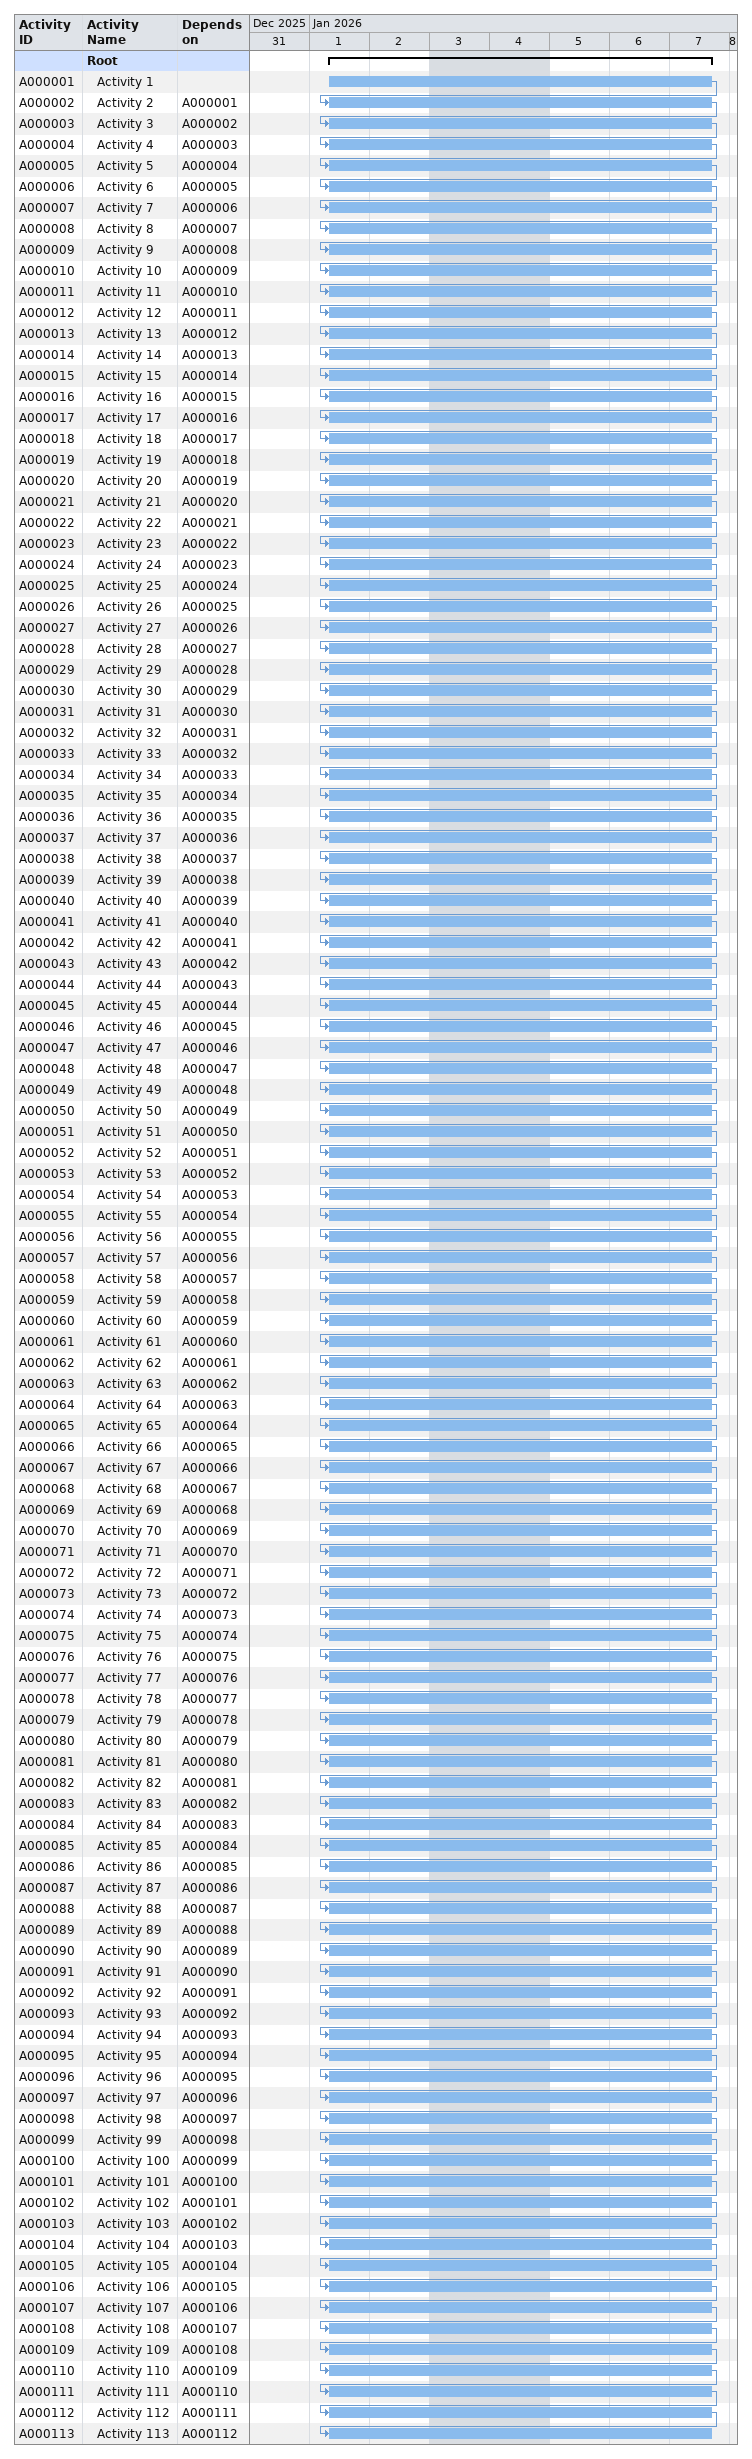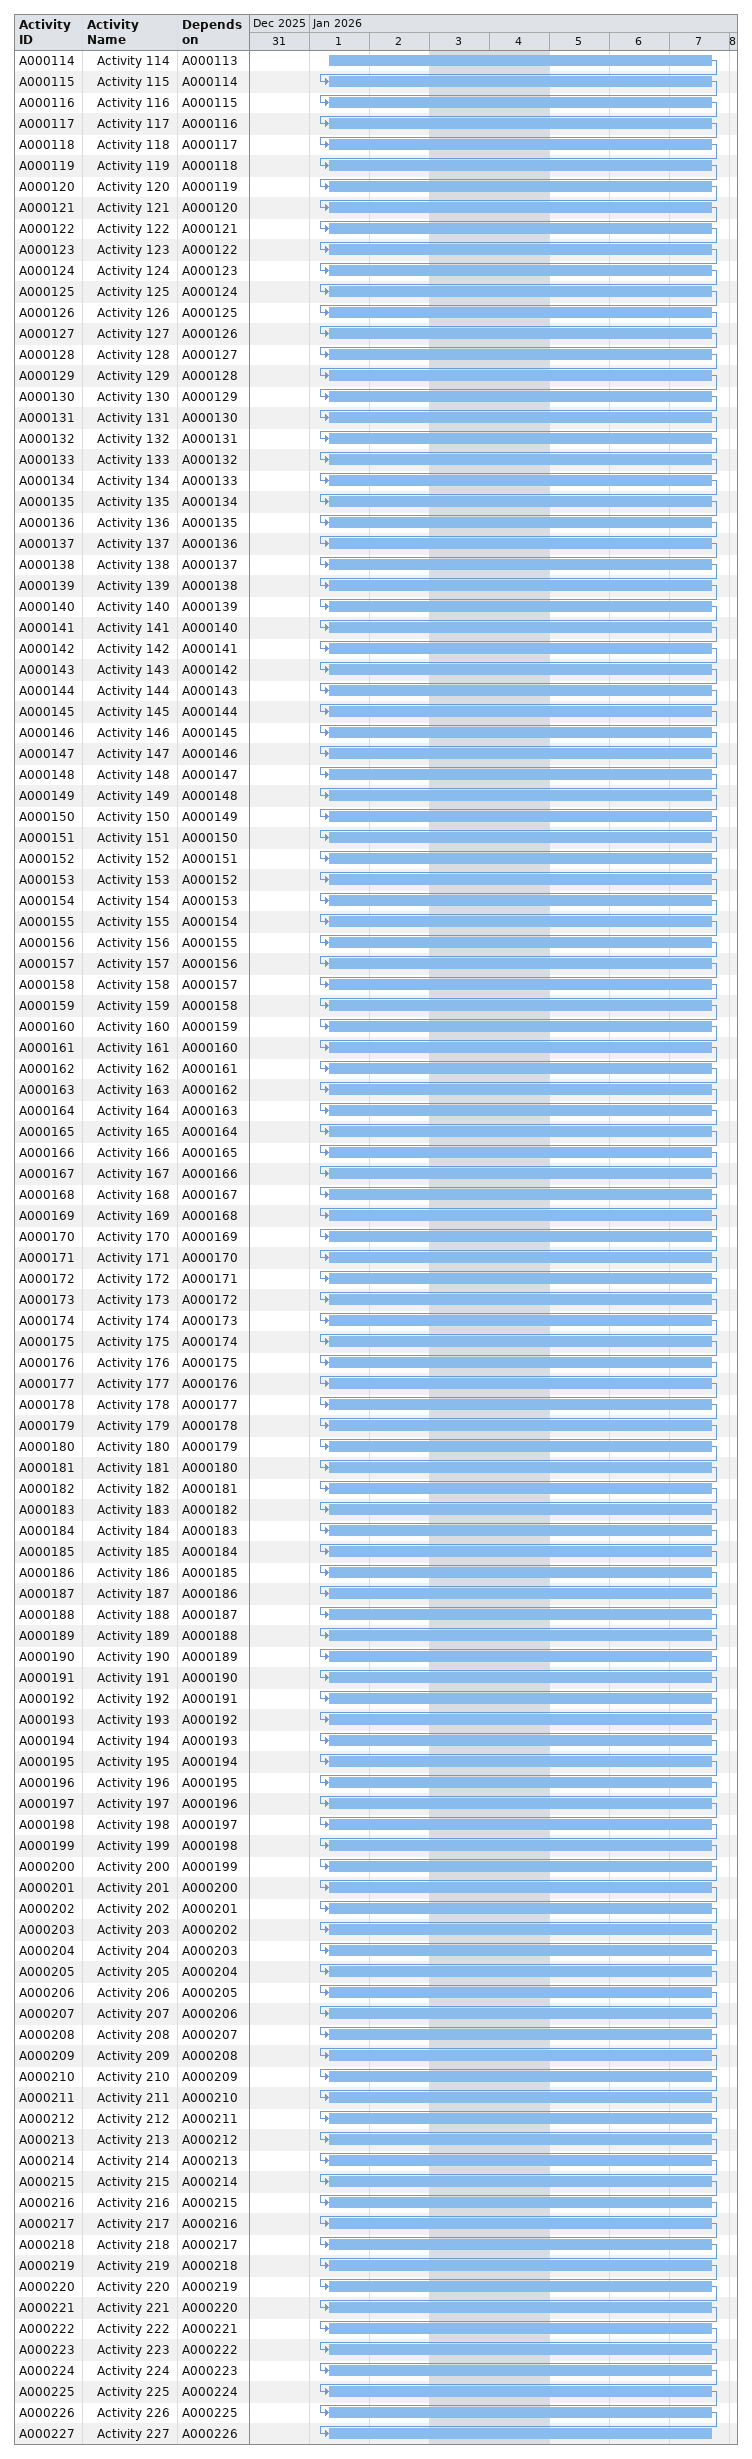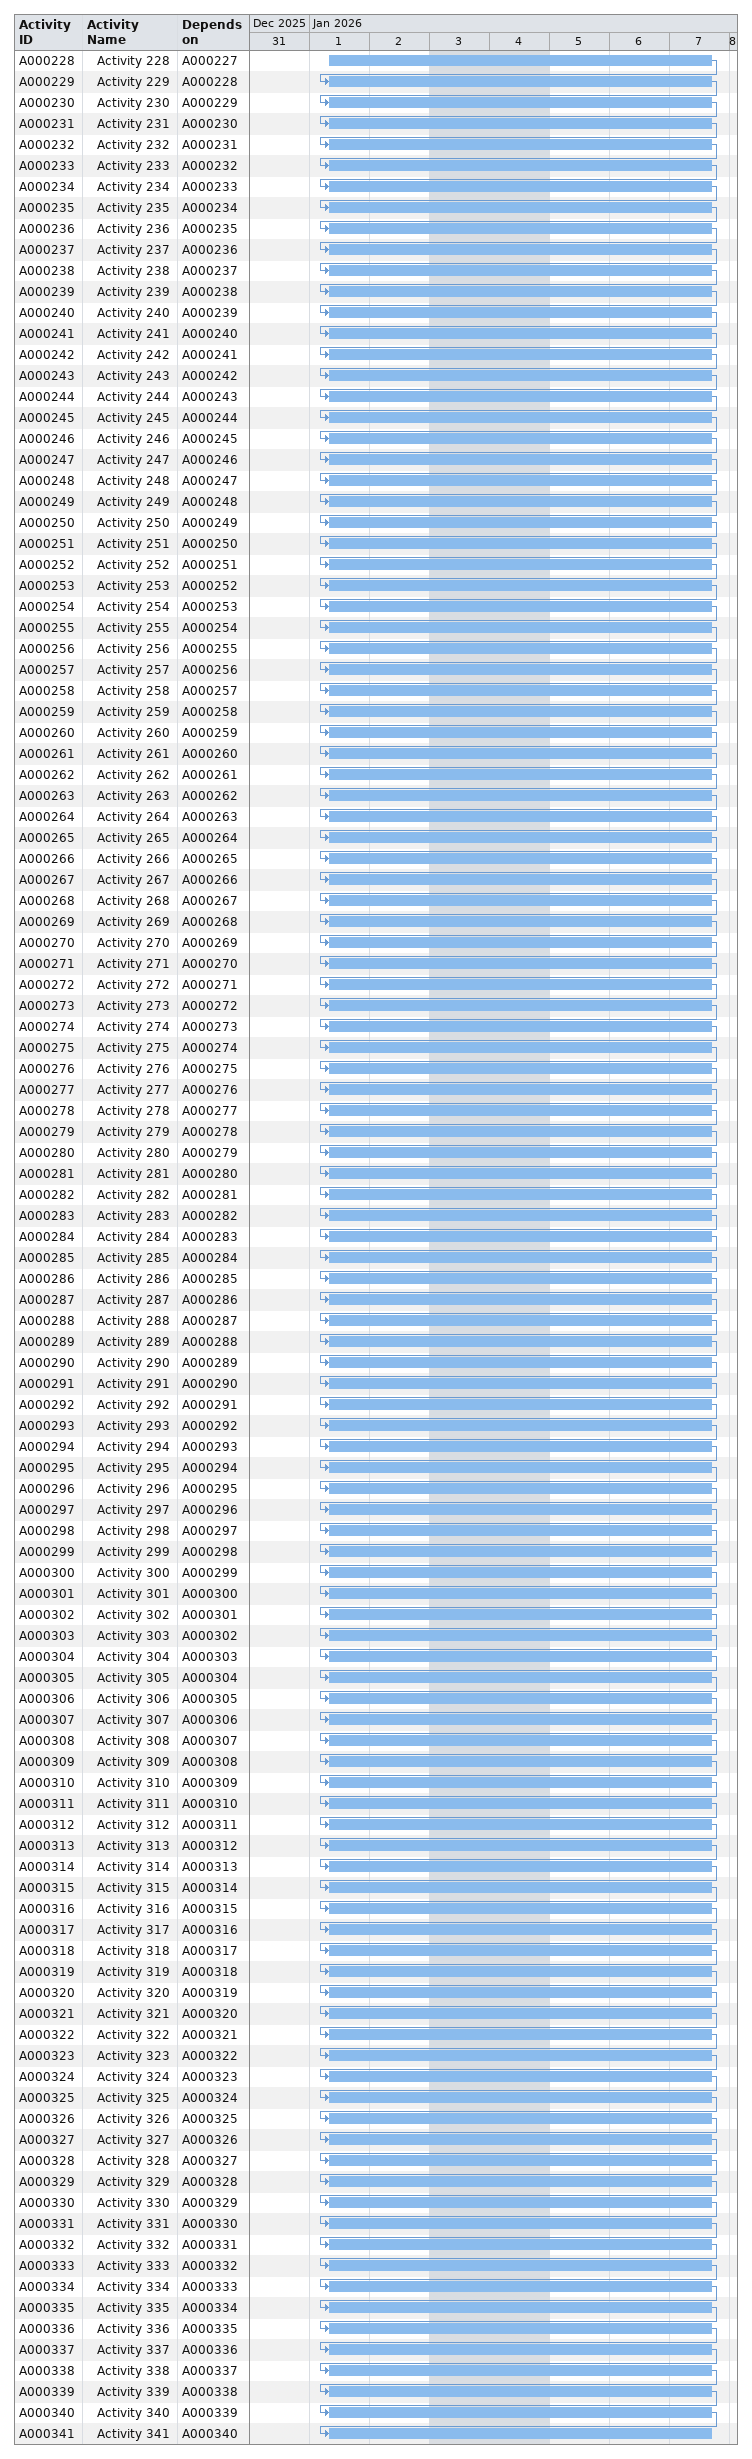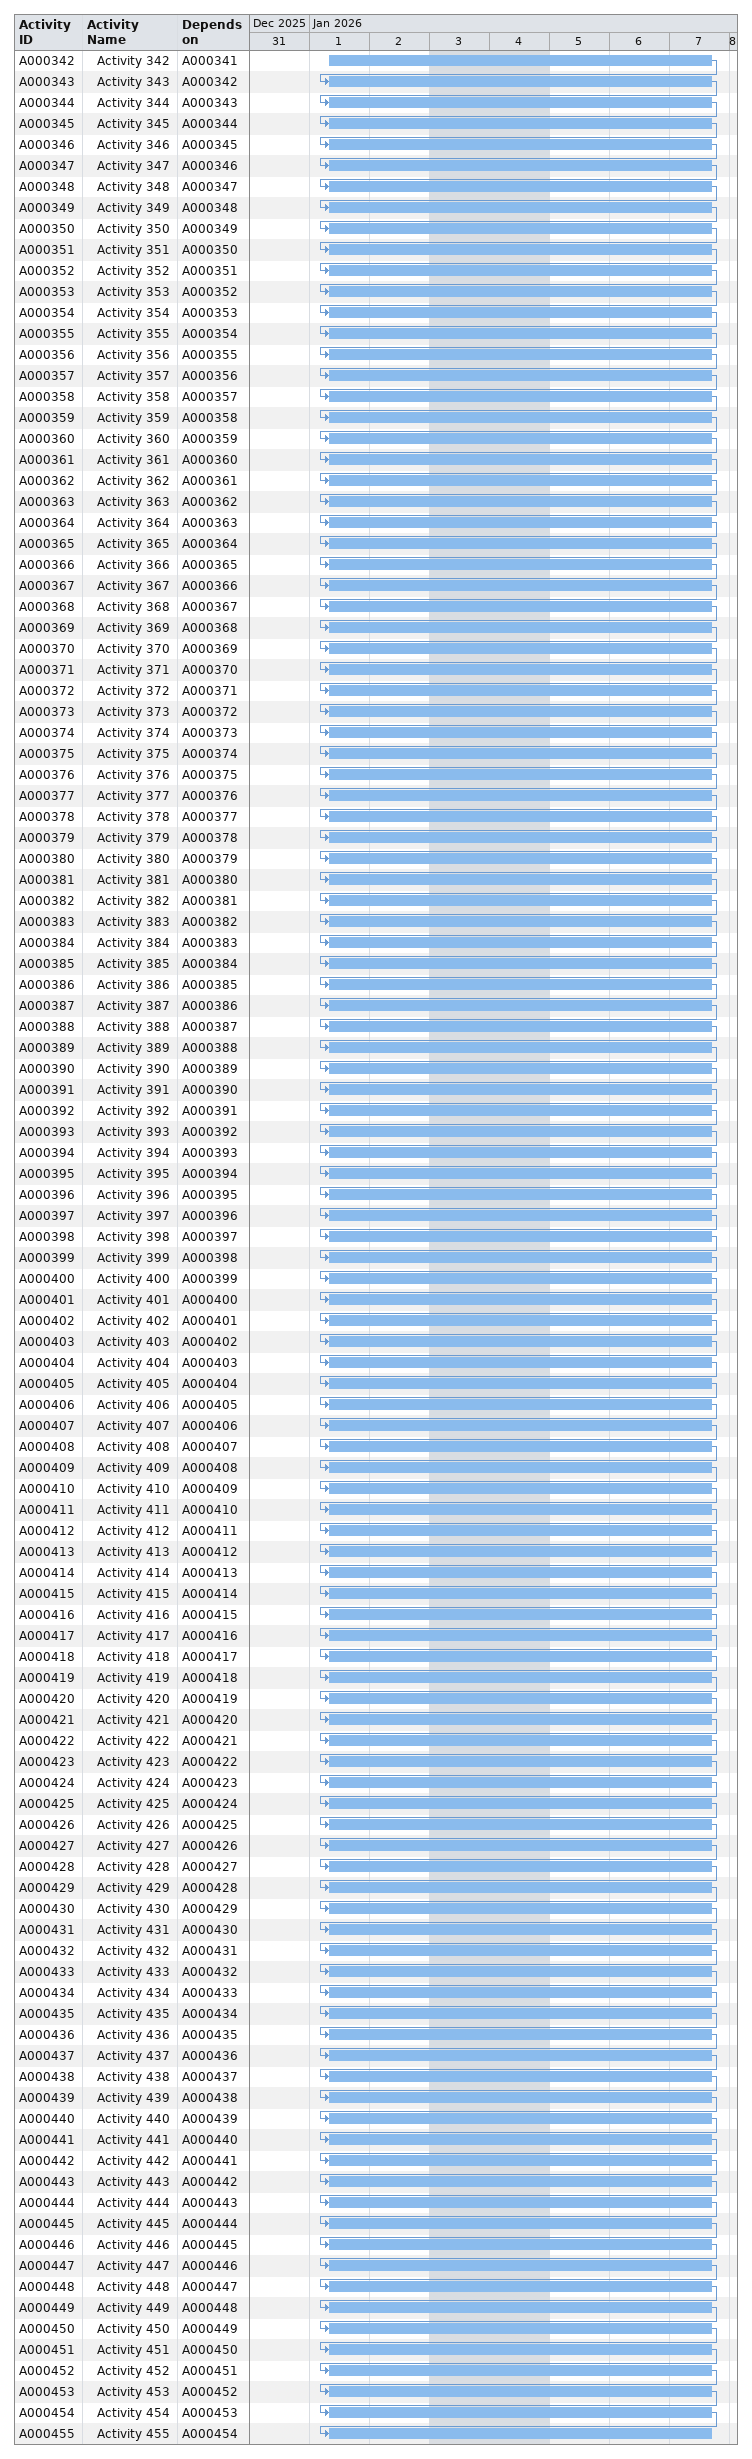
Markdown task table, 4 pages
| ID | Level | Task | Start | Finish | Predecessors |
|---|---|---|---|---|---|
|  | 1 | **Root** | 2026-01-01 | 2026-01-07 |  |
| A000001 | 2 | Activity 1 | 2026-01-01 | 2026-01-07 |  |
| A000002 | 2 | Activity 2 | 2026-01-01 | 2026-01-07 | A000001 |
| A000003 | 2 | Activity 3 | 2026-01-01 | 2026-01-07 | A000002 |
| A000004 | 2 | Activity 4 | 2026-01-01 | 2026-01-07 | A000003 |
| A000005 | 2 | Activity 5 | 2026-01-01 | 2026-01-07 | A000004 |
| A000006 | 2 | Activity 6 | 2026-01-01 | 2026-01-07 | A000005 |
| A000007 | 2 | Activity 7 | 2026-01-01 | 2026-01-07 | A000006 |
| A000008 | 2 | Activity 8 | 2026-01-01 | 2026-01-07 | A000007 |
| A000009 | 2 | Activity 9 | 2026-01-01 | 2026-01-07 | A000008 |
| A000010 | 2 | Activity 10 | 2026-01-01 | 2026-01-07 | A000009 |
| A000011 | 2 | Activity 11 | 2026-01-01 | 2026-01-07 | A000010 |
| A000012 | 2 | Activity 12 | 2026-01-01 | 2026-01-07 | A000011 |
| A000013 | 2 | Activity 13 | 2026-01-01 | 2026-01-07 | A000012 |
| A000014 | 2 | Activity 14 | 2026-01-01 | 2026-01-07 | A000013 |
| A000015 | 2 | Activity 15 | 2026-01-01 | 2026-01-07 | A000014 |
| A000016 | 2 | Activity 16 | 2026-01-01 | 2026-01-07 | A000015 |
| A000017 | 2 | Activity 17 | 2026-01-01 | 2026-01-07 | A000016 |
| A000018 | 2 | Activity 18 | 2026-01-01 | 2026-01-07 | A000017 |
| A000019 | 2 | Activity 19 | 2026-01-01 | 2026-01-07 | A000018 |
| A000020 | 2 | Activity 20 | 2026-01-01 | 2026-01-07 | A000019 |
| A000021 | 2 | Activity 21 | 2026-01-01 | 2026-01-07 | A000020 |
| A000022 | 2 | Activity 22 | 2026-01-01 | 2026-01-07 | A000021 |
| A000023 | 2 | Activity 23 | 2026-01-01 | 2026-01-07 | A000022 |
| A000024 | 2 | Activity 24 | 2026-01-01 | 2026-01-07 | A000023 |
| A000025 | 2 | Activity 25 | 2026-01-01 | 2026-01-07 | A000024 |
| A000026 | 2 | Activity 26 | 2026-01-01 | 2026-01-07 | A000025 |
| A000027 | 2 | Activity 27 | 2026-01-01 | 2026-01-07 | A000026 |
| A000028 | 2 | Activity 28 | 2026-01-01 | 2026-01-07 | A000027 |
| A000029 | 2 | Activity 29 | 2026-01-01 | 2026-01-07 | A000028 |
| A000030 | 2 | Activity 30 | 2026-01-01 | 2026-01-07 | A000029 |
| A000031 | 2 | Activity 31 | 2026-01-01 | 2026-01-07 | A000030 |
| A000032 | 2 | Activity 32 | 2026-01-01 | 2026-01-07 | A000031 |
| A000033 | 2 | Activity 33 | 2026-01-01 | 2026-01-07 | A000032 |
| A000034 | 2 | Activity 34 | 2026-01-01 | 2026-01-07 | A000033 |
| A000035 | 2 | Activity 35 | 2026-01-01 | 2026-01-07 | A000034 |
| A000036 | 2 | Activity 36 | 2026-01-01 | 2026-01-07 | A000035 |
| A000037 | 2 | Activity 37 | 2026-01-01 | 2026-01-07 | A000036 |
| A000038 | 2 | Activity 38 | 2026-01-01 | 2026-01-07 | A000037 |
| A000039 | 2 | Activity 39 | 2026-01-01 | 2026-01-07 | A000038 |
| A000040 | 2 | Activity 40 | 2026-01-01 | 2026-01-07 | A000039 |
| A000041 | 2 | Activity 41 | 2026-01-01 | 2026-01-07 | A000040 |
| A000042 | 2 | Activity 42 | 2026-01-01 | 2026-01-07 | A000041 |
| A000043 | 2 | Activity 43 | 2026-01-01 | 2026-01-07 | A000042 |
| A000044 | 2 | Activity 44 | 2026-01-01 | 2026-01-07 | A000043 |
| A000045 | 2 | Activity 45 | 2026-01-01 | 2026-01-07 | A000044 |
| A000046 | 2 | Activity 46 | 2026-01-01 | 2026-01-07 | A000045 |
| A000047 | 2 | Activity 47 | 2026-01-01 | 2026-01-07 | A000046 |
| A000048 | 2 | Activity 48 | 2026-01-01 | 2026-01-07 | A000047 |
| A000049 | 2 | Activity 49 | 2026-01-01 | 2026-01-07 | A000048 |
| A000050 | 2 | Activity 50 | 2026-01-01 | 2026-01-07 | A000049 |
| A000051 | 2 | Activity 51 | 2026-01-01 | 2026-01-07 | A000050 |
| A000052 | 2 | Activity 52 | 2026-01-01 | 2026-01-07 | A000051 |
| A000053 | 2 | Activity 53 | 2026-01-01 | 2026-01-07 | A000052 |
| A000054 | 2 | Activity 54 | 2026-01-01 | 2026-01-07 | A000053 |
| A000055 | 2 | Activity 55 | 2026-01-01 | 2026-01-07 | A000054 |
| A000056 | 2 | Activity 56 | 2026-01-01 | 2026-01-07 | A000055 |
| A000057 | 2 | Activity 57 | 2026-01-01 | 2026-01-07 | A000056 |
| A000058 | 2 | Activity 58 | 2026-01-01 | 2026-01-07 | A000057 |
| A000059 | 2 | Activity 59 | 2026-01-01 | 2026-01-07 | A000058 |
| A000060 | 2 | Activity 60 | 2026-01-01 | 2026-01-07 | A000059 |
| A000061 | 2 | Activity 61 | 2026-01-01 | 2026-01-07 | A000060 |
| A000062 | 2 | Activity 62 | 2026-01-01 | 2026-01-07 | A000061 |
| A000063 | 2 | Activity 63 | 2026-01-01 | 2026-01-07 | A000062 |
| A000064 | 2 | Activity 64 | 2026-01-01 | 2026-01-07 | A000063 |
| A000065 | 2 | Activity 65 | 2026-01-01 | 2026-01-07 | A000064 |
| A000066 | 2 | Activity 66 | 2026-01-01 | 2026-01-07 | A000065 |
| A000067 | 2 | Activity 67 | 2026-01-01 | 2026-01-07 | A000066 |
| A000068 | 2 | Activity 68 | 2026-01-01 | 2026-01-07 | A000067 |
| A000069 | 2 | Activity 69 | 2026-01-01 | 2026-01-07 | A000068 |
| A000070 | 2 | Activity 70 | 2026-01-01 | 2026-01-07 | A000069 |
| A000071 | 2 | Activity 71 | 2026-01-01 | 2026-01-07 | A000070 |
| A000072 | 2 | Activity 72 | 2026-01-01 | 2026-01-07 | A000071 |
| A000073 | 2 | Activity 73 | 2026-01-01 | 2026-01-07 | A000072 |
| A000074 | 2 | Activity 74 | 2026-01-01 | 2026-01-07 | A000073 |
| A000075 | 2 | Activity 75 | 2026-01-01 | 2026-01-07 | A000074 |
| A000076 | 2 | Activity 76 | 2026-01-01 | 2026-01-07 | A000075 |
| A000077 | 2 | Activity 77 | 2026-01-01 | 2026-01-07 | A000076 |
| A000078 | 2 | Activity 78 | 2026-01-01 | 2026-01-07 | A000077 |
| A000079 | 2 | Activity 79 | 2026-01-01 | 2026-01-07 | A000078 |
| A000080 | 2 | Activity 80 | 2026-01-01 | 2026-01-07 | A000079 |
| A000081 | 2 | Activity 81 | 2026-01-01 | 2026-01-07 | A000080 |
| A000082 | 2 | Activity 82 | 2026-01-01 | 2026-01-07 | A000081 |
| A000083 | 2 | Activity 83 | 2026-01-01 | 2026-01-07 | A000082 |
| A000084 | 2 | Activity 84 | 2026-01-01 | 2026-01-07 | A000083 |
| A000085 | 2 | Activity 85 | 2026-01-01 | 2026-01-07 | A000084 |
| A000086 | 2 | Activity 86 | 2026-01-01 | 2026-01-07 | A000085 |
| A000087 | 2 | Activity 87 | 2026-01-01 | 2026-01-07 | A000086 |
| A000088 | 2 | Activity 88 | 2026-01-01 | 2026-01-07 | A000087 |
| A000089 | 2 | Activity 89 | 2026-01-01 | 2026-01-07 | A000088 |
| A000090 | 2 | Activity 90 | 2026-01-01 | 2026-01-07 | A000089 |
| A000091 | 2 | Activity 91 | 2026-01-01 | 2026-01-07 | A000090 |
| A000092 | 2 | Activity 92 | 2026-01-01 | 2026-01-07 | A000091 |
| A000093 | 2 | Activity 93 | 2026-01-01 | 2026-01-07 | A000092 |
| A000094 | 2 | Activity 94 | 2026-01-01 | 2026-01-07 | A000093 |
| A000095 | 2 | Activity 95 | 2026-01-01 | 2026-01-07 | A000094 |
| A000096 | 2 | Activity 96 | 2026-01-01 | 2026-01-07 | A000095 |
| A000097 | 2 | Activity 97 | 2026-01-01 | 2026-01-07 | A000096 |
| A000098 | 2 | Activity 98 | 2026-01-01 | 2026-01-07 | A000097 |
| A000099 | 2 | Activity 99 | 2026-01-01 | 2026-01-07 | A000098 |
| A000100 | 2 | Activity 100 | 2026-01-01 | 2026-01-07 | A000099 |
| A000101 | 2 | Activity 101 | 2026-01-01 | 2026-01-07 | A000100 |
| A000102 | 2 | Activity 102 | 2026-01-01 | 2026-01-07 | A000101 |
| A000103 | 2 | Activity 103 | 2026-01-01 | 2026-01-07 | A000102 |
| A000104 | 2 | Activity 104 | 2026-01-01 | 2026-01-07 | A000103 |
| A000105 | 2 | Activity 105 | 2026-01-01 | 2026-01-07 | A000104 |
| A000106 | 2 | Activity 106 | 2026-01-01 | 2026-01-07 | A000105 |
| A000107 | 2 | Activity 107 | 2026-01-01 | 2026-01-07 | A000106 |
| A000108 | 2 | Activity 108 | 2026-01-01 | 2026-01-07 | A000107 |
| A000109 | 2 | Activity 109 | 2026-01-01 | 2026-01-07 | A000108 |
| A000110 | 2 | Activity 110 | 2026-01-01 | 2026-01-07 | A000109 |
| A000111 | 2 | Activity 111 | 2026-01-01 | 2026-01-07 | A000110 |
| A000112 | 2 | Activity 112 | 2026-01-01 | 2026-01-07 | A000111 |
| A000113 | 2 | Activity 113 | 2026-01-01 | 2026-01-07 | A000112 |
| A000114 | 2 | Activity 114 | 2026-01-01 | 2026-01-07 | A000113 |
| A000115 | 2 | Activity 115 | 2026-01-01 | 2026-01-07 | A000114 |
| A000116 | 2 | Activity 116 | 2026-01-01 | 2026-01-07 | A000115 |
| A000117 | 2 | Activity 117 | 2026-01-01 | 2026-01-07 | A000116 |
| A000118 | 2 | Activity 118 | 2026-01-01 | 2026-01-07 | A000117 |
| A000119 | 2 | Activity 119 | 2026-01-01 | 2026-01-07 | A000118 |
| A000120 | 2 | Activity 120 | 2026-01-01 | 2026-01-07 | A000119 |
| A000121 | 2 | Activity 121 | 2026-01-01 | 2026-01-07 | A000120 |
| A000122 | 2 | Activity 122 | 2026-01-01 | 2026-01-07 | A000121 |
| A000123 | 2 | Activity 123 | 2026-01-01 | 2026-01-07 | A000122 |
| A000124 | 2 | Activity 124 | 2026-01-01 | 2026-01-07 | A000123 |
| A000125 | 2 | Activity 125 | 2026-01-01 | 2026-01-07 | A000124 |
| A000126 | 2 | Activity 126 | 2026-01-01 | 2026-01-07 | A000125 |
| A000127 | 2 | Activity 127 | 2026-01-01 | 2026-01-07 | A000126 |
| A000128 | 2 | Activity 128 | 2026-01-01 | 2026-01-07 | A000127 |
| A000129 | 2 | Activity 129 | 2026-01-01 | 2026-01-07 | A000128 |
| A000130 | 2 | Activity 130 | 2026-01-01 | 2026-01-07 | A000129 |
| A000131 | 2 | Activity 131 | 2026-01-01 | 2026-01-07 | A000130 |
| A000132 | 2 | Activity 132 | 2026-01-01 | 2026-01-07 | A000131 |
| A000133 | 2 | Activity 133 | 2026-01-01 | 2026-01-07 | A000132 |
| A000134 | 2 | Activity 134 | 2026-01-01 | 2026-01-07 | A000133 |
| A000135 | 2 | Activity 135 | 2026-01-01 | 2026-01-07 | A000134 |
| A000136 | 2 | Activity 136 | 2026-01-01 | 2026-01-07 | A000135 |
| A000137 | 2 | Activity 137 | 2026-01-01 | 2026-01-07 | A000136 |
| A000138 | 2 | Activity 138 | 2026-01-01 | 2026-01-07 | A000137 |
| A000139 | 2 | Activity 139 | 2026-01-01 | 2026-01-07 | A000138 |
| A000140 | 2 | Activity 140 | 2026-01-01 | 2026-01-07 | A000139 |
| A000141 | 2 | Activity 141 | 2026-01-01 | 2026-01-07 | A000140 |
| A000142 | 2 | Activity 142 | 2026-01-01 | 2026-01-07 | A000141 |
| A000143 | 2 | Activity 143 | 2026-01-01 | 2026-01-07 | A000142 |
| A000144 | 2 | Activity 144 | 2026-01-01 | 2026-01-07 | A000143 |
| A000145 | 2 | Activity 145 | 2026-01-01 | 2026-01-07 | A000144 |
| A000146 | 2 | Activity 146 | 2026-01-01 | 2026-01-07 | A000145 |
| A000147 | 2 | Activity 147 | 2026-01-01 | 2026-01-07 | A000146 |
| A000148 | 2 | Activity 148 | 2026-01-01 | 2026-01-07 | A000147 |
| A000149 | 2 | Activity 149 | 2026-01-01 | 2026-01-07 | A000148 |
| A000150 | 2 | Activity 150 | 2026-01-01 | 2026-01-07 | A000149 |
| A000151 | 2 | Activity 151 | 2026-01-01 | 2026-01-07 | A000150 |
| A000152 | 2 | Activity 152 | 2026-01-01 | 2026-01-07 | A000151 |
| A000153 | 2 | Activity 153 | 2026-01-01 | 2026-01-07 | A000152 |
| A000154 | 2 | Activity 154 | 2026-01-01 | 2026-01-07 | A000153 |
| A000155 | 2 | Activity 155 | 2026-01-01 | 2026-01-07 | A000154 |
| A000156 | 2 | Activity 156 | 2026-01-01 | 2026-01-07 | A000155 |
| A000157 | 2 | Activity 157 | 2026-01-01 | 2026-01-07 | A000156 |
| A000158 | 2 | Activity 158 | 2026-01-01 | 2026-01-07 | A000157 |
| A000159 | 2 | Activity 159 | 2026-01-01 | 2026-01-07 | A000158 |
| A000160 | 2 | Activity 160 | 2026-01-01 | 2026-01-07 | A000159 |
| A000161 | 2 | Activity 161 | 2026-01-01 | 2026-01-07 | A000160 |
| A000162 | 2 | Activity 162 | 2026-01-01 | 2026-01-07 | A000161 |
| A000163 | 2 | Activity 163 | 2026-01-01 | 2026-01-07 | A000162 |
| A000164 | 2 | Activity 164 | 2026-01-01 | 2026-01-07 | A000163 |
| A000165 | 2 | Activity 165 | 2026-01-01 | 2026-01-07 | A000164 |
| A000166 | 2 | Activity 166 | 2026-01-01 | 2026-01-07 | A000165 |
| A000167 | 2 | Activity 167 | 2026-01-01 | 2026-01-07 | A000166 |
| A000168 | 2 | Activity 168 | 2026-01-01 | 2026-01-07 | A000167 |
| A000169 | 2 | Activity 169 | 2026-01-01 | 2026-01-07 | A000168 |
| A000170 | 2 | Activity 170 | 2026-01-01 | 2026-01-07 | A000169 |
| A000171 | 2 | Activity 171 | 2026-01-01 | 2026-01-07 | A000170 |
| A000172 | 2 | Activity 172 | 2026-01-01 | 2026-01-07 | A000171 |
| A000173 | 2 | Activity 173 | 2026-01-01 | 2026-01-07 | A000172 |
| A000174 | 2 | Activity 174 | 2026-01-01 | 2026-01-07 | A000173 |
| A000175 | 2 | Activity 175 | 2026-01-01 | 2026-01-07 | A000174 |
| A000176 | 2 | Activity 176 | 2026-01-01 | 2026-01-07 | A000175 |
| A000177 | 2 | Activity 177 | 2026-01-01 | 2026-01-07 | A000176 |
| A000178 | 2 | Activity 178 | 2026-01-01 | 2026-01-07 | A000177 |
| A000179 | 2 | Activity 179 | 2026-01-01 | 2026-01-07 | A000178 |
| A000180 | 2 | Activity 180 | 2026-01-01 | 2026-01-07 | A000179 |
| A000181 | 2 | Activity 181 | 2026-01-01 | 2026-01-07 | A000180 |
| A000182 | 2 | Activity 182 | 2026-01-01 | 2026-01-07 | A000181 |
| A000183 | 2 | Activity 183 | 2026-01-01 | 2026-01-07 | A000182 |
| A000184 | 2 | Activity 184 | 2026-01-01 | 2026-01-07 | A000183 |
| A000185 | 2 | Activity 185 | 2026-01-01 | 2026-01-07 | A000184 |
| A000186 | 2 | Activity 186 | 2026-01-01 | 2026-01-07 | A000185 |
| A000187 | 2 | Activity 187 | 2026-01-01 | 2026-01-07 | A000186 |
| A000188 | 2 | Activity 188 | 2026-01-01 | 2026-01-07 | A000187 |
| A000189 | 2 | Activity 189 | 2026-01-01 | 2026-01-07 | A000188 |
| A000190 | 2 | Activity 190 | 2026-01-01 | 2026-01-07 | A000189 |
| A000191 | 2 | Activity 191 | 2026-01-01 | 2026-01-07 | A000190 |
| A000192 | 2 | Activity 192 | 2026-01-01 | 2026-01-07 | A000191 |
| A000193 | 2 | Activity 193 | 2026-01-01 | 2026-01-07 | A000192 |
| A000194 | 2 | Activity 194 | 2026-01-01 | 2026-01-07 | A000193 |
| A000195 | 2 | Activity 195 | 2026-01-01 | 2026-01-07 | A000194 |
| A000196 | 2 | Activity 196 | 2026-01-01 | 2026-01-07 | A000195 |
| A000197 | 2 | Activity 197 | 2026-01-01 | 2026-01-07 | A000196 |
| A000198 | 2 | Activity 198 | 2026-01-01 | 2026-01-07 | A000197 |
| A000199 | 2 | Activity 199 | 2026-01-01 | 2026-01-07 | A000198 |
| A000200 | 2 | Activity 200 | 2026-01-01 | 2026-01-07 | A000199 |
| A000201 | 2 | Activity 201 | 2026-01-01 | 2026-01-07 | A000200 |
| A000202 | 2 | Activity 202 | 2026-01-01 | 2026-01-07 | A000201 |
| A000203 | 2 | Activity 203 | 2026-01-01 | 2026-01-07 | A000202 |
| A000204 | 2 | Activity 204 | 2026-01-01 | 2026-01-07 | A000203 |
| A000205 | 2 | Activity 205 | 2026-01-01 | 2026-01-07 | A000204 |
| A000206 | 2 | Activity 206 | 2026-01-01 | 2026-01-07 | A000205 |
| A000207 | 2 | Activity 207 | 2026-01-01 | 2026-01-07 | A000206 |
| A000208 | 2 | Activity 208 | 2026-01-01 | 2026-01-07 | A000207 |
| A000209 | 2 | Activity 209 | 2026-01-01 | 2026-01-07 | A000208 |
| A000210 | 2 | Activity 210 | 2026-01-01 | 2026-01-07 | A000209 |
| A000211 | 2 | Activity 211 | 2026-01-01 | 2026-01-07 | A000210 |
| A000212 | 2 | Activity 212 | 2026-01-01 | 2026-01-07 | A000211 |
| A000213 | 2 | Activity 213 | 2026-01-01 | 2026-01-07 | A000212 |
| A000214 | 2 | Activity 214 | 2026-01-01 | 2026-01-07 | A000213 |
| A000215 | 2 | Activity 215 | 2026-01-01 | 2026-01-07 | A000214 |
| A000216 | 2 | Activity 216 | 2026-01-01 | 2026-01-07 | A000215 |
| A000217 | 2 | Activity 217 | 2026-01-01 | 2026-01-07 | A000216 |
| A000218 | 2 | Activity 218 | 2026-01-01 | 2026-01-07 | A000217 |
| A000219 | 2 | Activity 219 | 2026-01-01 | 2026-01-07 | A000218 |
| A000220 | 2 | Activity 220 | 2026-01-01 | 2026-01-07 | A000219 |
| A000221 | 2 | Activity 221 | 2026-01-01 | 2026-01-07 | A000220 |
| A000222 | 2 | Activity 222 | 2026-01-01 | 2026-01-07 | A000221 |
| A000223 | 2 | Activity 223 | 2026-01-01 | 2026-01-07 | A000222 |
| A000224 | 2 | Activity 224 | 2026-01-01 | 2026-01-07 | A000223 |
| A000225 | 2 | Activity 225 | 2026-01-01 | 2026-01-07 | A000224 |
| A000226 | 2 | Activity 226 | 2026-01-01 | 2026-01-07 | A000225 |
| A000227 | 2 | Activity 227 | 2026-01-01 | 2026-01-07 | A000226 |
| A000228 | 2 | Activity 228 | 2026-01-01 | 2026-01-07 | A000227 |
| A000229 | 2 | Activity 229 | 2026-01-01 | 2026-01-07 | A000228 |
| A000230 | 2 | Activity 230 | 2026-01-01 | 2026-01-07 | A000229 |
| A000231 | 2 | Activity 231 | 2026-01-01 | 2026-01-07 | A000230 |
| A000232 | 2 | Activity 232 | 2026-01-01 | 2026-01-07 | A000231 |
| A000233 | 2 | Activity 233 | 2026-01-01 | 2026-01-07 | A000232 |
| A000234 | 2 | Activity 234 | 2026-01-01 | 2026-01-07 | A000233 |
| A000235 | 2 | Activity 235 | 2026-01-01 | 2026-01-07 | A000234 |
| A000236 | 2 | Activity 236 | 2026-01-01 | 2026-01-07 | A000235 |
| A000237 | 2 | Activity 237 | 2026-01-01 | 2026-01-07 | A000236 |
| A000238 | 2 | Activity 238 | 2026-01-01 | 2026-01-07 | A000237 |
| A000239 | 2 | Activity 239 | 2026-01-01 | 2026-01-07 | A000238 |
| A000240 | 2 | Activity 240 | 2026-01-01 | 2026-01-07 | A000239 |
| A000241 | 2 | Activity 241 | 2026-01-01 | 2026-01-07 | A000240 |
| A000242 | 2 | Activity 242 | 2026-01-01 | 2026-01-07 | A000241 |
| A000243 | 2 | Activity 243 | 2026-01-01 | 2026-01-07 | A000242 |
| A000244 | 2 | Activity 244 | 2026-01-01 | 2026-01-07 | A000243 |
| A000245 | 2 | Activity 245 | 2026-01-01 | 2026-01-07 | A000244 |
| A000246 | 2 | Activity 246 | 2026-01-01 | 2026-01-07 | A000245 |
| A000247 | 2 | Activity 247 | 2026-01-01 | 2026-01-07 | A000246 |
| A000248 | 2 | Activity 248 | 2026-01-01 | 2026-01-07 | A000247 |
| A000249 | 2 | Activity 249 | 2026-01-01 | 2026-01-07 | A000248 |
| A000250 | 2 | Activity 250 | 2026-01-01 | 2026-01-07 | A000249 |
| A000251 | 2 | Activity 251 | 2026-01-01 | 2026-01-07 | A000250 |
| A000252 | 2 | Activity 252 | 2026-01-01 | 2026-01-07 | A000251 |
| A000253 | 2 | Activity 253 | 2026-01-01 | 2026-01-07 | A000252 |
| A000254 | 2 | Activity 254 | 2026-01-01 | 2026-01-07 | A000253 |
| A000255 | 2 | Activity 255 | 2026-01-01 | 2026-01-07 | A000254 |
| A000256 | 2 | Activity 256 | 2026-01-01 | 2026-01-07 | A000255 |
| A000257 | 2 | Activity 257 | 2026-01-01 | 2026-01-07 | A000256 |
| A000258 | 2 | Activity 258 | 2026-01-01 | 2026-01-07 | A000257 |
| A000259 | 2 | Activity 259 | 2026-01-01 | 2026-01-07 | A000258 |
| A000260 | 2 | Activity 260 | 2026-01-01 | 2026-01-07 | A000259 |
| A000261 | 2 | Activity 261 | 2026-01-01 | 2026-01-07 | A000260 |
| A000262 | 2 | Activity 262 | 2026-01-01 | 2026-01-07 | A000261 |
| A000263 | 2 | Activity 263 | 2026-01-01 | 2026-01-07 | A000262 |
| A000264 | 2 | Activity 264 | 2026-01-01 | 2026-01-07 | A000263 |
| A000265 | 2 | Activity 265 | 2026-01-01 | 2026-01-07 | A000264 |
| A000266 | 2 | Activity 266 | 2026-01-01 | 2026-01-07 | A000265 |
| A000267 | 2 | Activity 267 | 2026-01-01 | 2026-01-07 | A000266 |
| A000268 | 2 | Activity 268 | 2026-01-01 | 2026-01-07 | A000267 |
| A000269 | 2 | Activity 269 | 2026-01-01 | 2026-01-07 | A000268 |
| A000270 | 2 | Activity 270 | 2026-01-01 | 2026-01-07 | A000269 |
| A000271 | 2 | Activity 271 | 2026-01-01 | 2026-01-07 | A000270 |
| A000272 | 2 | Activity 272 | 2026-01-01 | 2026-01-07 | A000271 |
| A000273 | 2 | Activity 273 | 2026-01-01 | 2026-01-07 | A000272 |
| A000274 | 2 | Activity 274 | 2026-01-01 | 2026-01-07 | A000273 |
| A000275 | 2 | Activity 275 | 2026-01-01 | 2026-01-07 | A000274 |
| A000276 | 2 | Activity 276 | 2026-01-01 | 2026-01-07 | A000275 |
| A000277 | 2 | Activity 277 | 2026-01-01 | 2026-01-07 | A000276 |
| A000278 | 2 | Activity 278 | 2026-01-01 | 2026-01-07 | A000277 |
| A000279 | 2 | Activity 279 | 2026-01-01 | 2026-01-07 | A000278 |
| A000280 | 2 | Activity 280 | 2026-01-01 | 2026-01-07 | A000279 |
| A000281 | 2 | Activity 281 | 2026-01-01 | 2026-01-07 | A000280 |
| A000282 | 2 | Activity 282 | 2026-01-01 | 2026-01-07 | A000281 |
| A000283 | 2 | Activity 283 | 2026-01-01 | 2026-01-07 | A000282 |
| A000284 | 2 | Activity 284 | 2026-01-01 | 2026-01-07 | A000283 |
| A000285 | 2 | Activity 285 | 2026-01-01 | 2026-01-07 | A000284 |
| A000286 | 2 | Activity 286 | 2026-01-01 | 2026-01-07 | A000285 |
| A000287 | 2 | Activity 287 | 2026-01-01 | 2026-01-07 | A000286 |
| A000288 | 2 | Activity 288 | 2026-01-01 | 2026-01-07 | A000287 |
| A000289 | 2 | Activity 289 | 2026-01-01 | 2026-01-07 | A000288 |
| A000290 | 2 | Activity 290 | 2026-01-01 | 2026-01-07 | A000289 |
| A000291 | 2 | Activity 291 | 2026-01-01 | 2026-01-07 | A000290 |
| A000292 | 2 | Activity 292 | 2026-01-01 | 2026-01-07 | A000291 |
| A000293 | 2 | Activity 293 | 2026-01-01 | 2026-01-07 | A000292 |
| A000294 | 2 | Activity 294 | 2026-01-01 | 2026-01-07 | A000293 |
| A000295 | 2 | Activity 295 | 2026-01-01 | 2026-01-07 | A000294 |
| A000296 | 2 | Activity 296 | 2026-01-01 | 2026-01-07 | A000295 |
| A000297 | 2 | Activity 297 | 2026-01-01 | 2026-01-07 | A000296 |
| A000298 | 2 | Activity 298 | 2026-01-01 | 2026-01-07 | A000297 |
| A000299 | 2 | Activity 299 | 2026-01-01 | 2026-01-07 | A000298 |
| A000300 | 2 | Activity 300 | 2026-01-01 | 2026-01-07 | A000299 |
| A000301 | 2 | Activity 301 | 2026-01-01 | 2026-01-07 | A000300 |
| A000302 | 2 | Activity 302 | 2026-01-01 | 2026-01-07 | A000301 |
| A000303 | 2 | Activity 303 | 2026-01-01 | 2026-01-07 | A000302 |
| A000304 | 2 | Activity 304 | 2026-01-01 | 2026-01-07 | A000303 |
| A000305 | 2 | Activity 305 | 2026-01-01 | 2026-01-07 | A000304 |
| A000306 | 2 | Activity 306 | 2026-01-01 | 2026-01-07 | A000305 |
| A000307 | 2 | Activity 307 | 2026-01-01 | 2026-01-07 | A000306 |
| A000308 | 2 | Activity 308 | 2026-01-01 | 2026-01-07 | A000307 |
| A000309 | 2 | Activity 309 | 2026-01-01 | 2026-01-07 | A000308 |
| A000310 | 2 | Activity 310 | 2026-01-01 | 2026-01-07 | A000309 |
| A000311 | 2 | Activity 311 | 2026-01-01 | 2026-01-07 | A000310 |
| A000312 | 2 | Activity 312 | 2026-01-01 | 2026-01-07 | A000311 |
| A000313 | 2 | Activity 313 | 2026-01-01 | 2026-01-07 | A000312 |
| A000314 | 2 | Activity 314 | 2026-01-01 | 2026-01-07 | A000313 |
| A000315 | 2 | Activity 315 | 2026-01-01 | 2026-01-07 | A000314 |
| A000316 | 2 | Activity 316 | 2026-01-01 | 2026-01-07 | A000315 |
| A000317 | 2 | Activity 317 | 2026-01-01 | 2026-01-07 | A000316 |
| A000318 | 2 | Activity 318 | 2026-01-01 | 2026-01-07 | A000317 |
| A000319 | 2 | Activity 319 | 2026-01-01 | 2026-01-07 | A000318 |
| A000320 | 2 | Activity 320 | 2026-01-01 | 2026-01-07 | A000319 |
| A000321 | 2 | Activity 321 | 2026-01-01 | 2026-01-07 | A000320 |
| A000322 | 2 | Activity 322 | 2026-01-01 | 2026-01-07 | A000321 |
| A000323 | 2 | Activity 323 | 2026-01-01 | 2026-01-07 | A000322 |
| A000324 | 2 | Activity 324 | 2026-01-01 | 2026-01-07 | A000323 |
| A000325 | 2 | Activity 325 | 2026-01-01 | 2026-01-07 | A000324 |
| A000326 | 2 | Activity 326 | 2026-01-01 | 2026-01-07 | A000325 |
| A000327 | 2 | Activity 327 | 2026-01-01 | 2026-01-07 | A000326 |
| A000328 | 2 | Activity 328 | 2026-01-01 | 2026-01-07 | A000327 |
| A000329 | 2 | Activity 329 | 2026-01-01 | 2026-01-07 | A000328 |
| A000330 | 2 | Activity 330 | 2026-01-01 | 2026-01-07 | A000329 |
| A000331 | 2 | Activity 331 | 2026-01-01 | 2026-01-07 | A000330 |
| A000332 | 2 | Activity 332 | 2026-01-01 | 2026-01-07 | A000331 |
| A000333 | 2 | Activity 333 | 2026-01-01 | 2026-01-07 | A000332 |
| A000334 | 2 | Activity 334 | 2026-01-01 | 2026-01-07 | A000333 |
| A000335 | 2 | Activity 335 | 2026-01-01 | 2026-01-07 | A000334 |
| A000336 | 2 | Activity 336 | 2026-01-01 | 2026-01-07 | A000335 |
| A000337 | 2 | Activity 337 | 2026-01-01 | 2026-01-07 | A000336 |
| A000338 | 2 | Activity 338 | 2026-01-01 | 2026-01-07 | A000337 |
| A000339 | 2 | Activity 339 | 2026-01-01 | 2026-01-07 | A000338 |
| A000340 | 2 | Activity 340 | 2026-01-01 | 2026-01-07 | A000339 |
| A000341 | 2 | Activity 341 | 2026-01-01 | 2026-01-07 | A000340 |
| A000342 | 2 | Activity 342 | 2026-01-01 | 2026-01-07 | A000341 |
| A000343 | 2 | Activity 343 | 2026-01-01 | 2026-01-07 | A000342 |
| A000344 | 2 | Activity 344 | 2026-01-01 | 2026-01-07 | A000343 |
| A000345 | 2 | Activity 345 | 2026-01-01 | 2026-01-07 | A000344 |
| A000346 | 2 | Activity 346 | 2026-01-01 | 2026-01-07 | A000345 |
| A000347 | 2 | Activity 347 | 2026-01-01 | 2026-01-07 | A000346 |
| A000348 | 2 | Activity 348 | 2026-01-01 | 2026-01-07 | A000347 |
| A000349 | 2 | Activity 349 | 2026-01-01 | 2026-01-07 | A000348 |
| A000350 | 2 | Activity 350 | 2026-01-01 | 2026-01-07 | A000349 |
| A000351 | 2 | Activity 351 | 2026-01-01 | 2026-01-07 | A000350 |
| A000352 | 2 | Activity 352 | 2026-01-01 | 2026-01-07 | A000351 |
| A000353 | 2 | Activity 353 | 2026-01-01 | 2026-01-07 | A000352 |
| A000354 | 2 | Activity 354 | 2026-01-01 | 2026-01-07 | A000353 |
| A000355 | 2 | Activity 355 | 2026-01-01 | 2026-01-07 | A000354 |
| A000356 | 2 | Activity 356 | 2026-01-01 | 2026-01-07 | A000355 |
| A000357 | 2 | Activity 357 | 2026-01-01 | 2026-01-07 | A000356 |
| A000358 | 2 | Activity 358 | 2026-01-01 | 2026-01-07 | A000357 |
| A000359 | 2 | Activity 359 | 2026-01-01 | 2026-01-07 | A000358 |
| A000360 | 2 | Activity 360 | 2026-01-01 | 2026-01-07 | A000359 |
| A000361 | 2 | Activity 361 | 2026-01-01 | 2026-01-07 | A000360 |
| A000362 | 2 | Activity 362 | 2026-01-01 | 2026-01-07 | A000361 |
| A000363 | 2 | Activity 363 | 2026-01-01 | 2026-01-07 | A000362 |
| A000364 | 2 | Activity 364 | 2026-01-01 | 2026-01-07 | A000363 |
| A000365 | 2 | Activity 365 | 2026-01-01 | 2026-01-07 | A000364 |
| A000366 | 2 | Activity 366 | 2026-01-01 | 2026-01-07 | A000365 |
| A000367 | 2 | Activity 367 | 2026-01-01 | 2026-01-07 | A000366 |
| A000368 | 2 | Activity 368 | 2026-01-01 | 2026-01-07 | A000367 |
| A000369 | 2 | Activity 369 | 2026-01-01 | 2026-01-07 | A000368 |
| A000370 | 2 | Activity 370 | 2026-01-01 | 2026-01-07 | A000369 |
| A000371 | 2 | Activity 371 | 2026-01-01 | 2026-01-07 | A000370 |
| A000372 | 2 | Activity 372 | 2026-01-01 | 2026-01-07 | A000371 |
| A000373 | 2 | Activity 373 | 2026-01-01 | 2026-01-07 | A000372 |
| A000374 | 2 | Activity 374 | 2026-01-01 | 2026-01-07 | A000373 |
| A000375 | 2 | Activity 375 | 2026-01-01 | 2026-01-07 | A000374 |
| A000376 | 2 | Activity 376 | 2026-01-01 | 2026-01-07 | A000375 |
| A000377 | 2 | Activity 377 | 2026-01-01 | 2026-01-07 | A000376 |
| A000378 | 2 | Activity 378 | 2026-01-01 | 2026-01-07 | A000377 |
| A000379 | 2 | Activity 379 | 2026-01-01 | 2026-01-07 | A000378 |
| A000380 | 2 | Activity 380 | 2026-01-01 | 2026-01-07 | A000379 |
| A000381 | 2 | Activity 381 | 2026-01-01 | 2026-01-07 | A000380 |
| A000382 | 2 | Activity 382 | 2026-01-01 | 2026-01-07 | A000381 |
| A000383 | 2 | Activity 383 | 2026-01-01 | 2026-01-07 | A000382 |
| A000384 | 2 | Activity 384 | 2026-01-01 | 2026-01-07 | A000383 |
| A000385 | 2 | Activity 385 | 2026-01-01 | 2026-01-07 | A000384 |
| A000386 | 2 | Activity 386 | 2026-01-01 | 2026-01-07 | A000385 |
| A000387 | 2 | Activity 387 | 2026-01-01 | 2026-01-07 | A000386 |
| A000388 | 2 | Activity 388 | 2026-01-01 | 2026-01-07 | A000387 |
| A000389 | 2 | Activity 389 | 2026-01-01 | 2026-01-07 | A000388 |
| A000390 | 2 | Activity 390 | 2026-01-01 | 2026-01-07 | A000389 |
| A000391 | 2 | Activity 391 | 2026-01-01 | 2026-01-07 | A000390 |
| A000392 | 2 | Activity 392 | 2026-01-01 | 2026-01-07 | A000391 |
| A000393 | 2 | Activity 393 | 2026-01-01 | 2026-01-07 | A000392 |
| A000394 | 2 | Activity 394 | 2026-01-01 | 2026-01-07 | A000393 |
| A000395 | 2 | Activity 395 | 2026-01-01 | 2026-01-07 | A000394 |
| A000396 | 2 | Activity 396 | 2026-01-01 | 2026-01-07 | A000395 |
| A000397 | 2 | Activity 397 | 2026-01-01 | 2026-01-07 | A000396 |
| A000398 | 2 | Activity 398 | 2026-01-01 | 2026-01-07 | A000397 |
| A000399 | 2 | Activity 399 | 2026-01-01 | 2026-01-07 | A000398 |
| A000400 | 2 | Activity 400 | 2026-01-01 | 2026-01-07 | A000399 |
| A000401 | 2 | Activity 401 | 2026-01-01 | 2026-01-07 | A000400 |
| A000402 | 2 | Activity 402 | 2026-01-01 | 2026-01-07 | A000401 |
| A000403 | 2 | Activity 403 | 2026-01-01 | 2026-01-07 | A000402 |
| A000404 | 2 | Activity 404 | 2026-01-01 | 2026-01-07 | A000403 |
| A000405 | 2 | Activity 405 | 2026-01-01 | 2026-01-07 | A000404 |
| A000406 | 2 | Activity 406 | 2026-01-01 | 2026-01-07 | A000405 |
| A000407 | 2 | Activity 407 | 2026-01-01 | 2026-01-07 | A000406 |
| A000408 | 2 | Activity 408 | 2026-01-01 | 2026-01-07 | A000407 |
| A000409 | 2 | Activity 409 | 2026-01-01 | 2026-01-07 | A000408 |
| A000410 | 2 | Activity 410 | 2026-01-01 | 2026-01-07 | A000409 |
| A000411 | 2 | Activity 411 | 2026-01-01 | 2026-01-07 | A000410 |
| A000412 | 2 | Activity 412 | 2026-01-01 | 2026-01-07 | A000411 |
| A000413 | 2 | Activity 413 | 2026-01-01 | 2026-01-07 | A000412 |
| A000414 | 2 | Activity 414 | 2026-01-01 | 2026-01-07 | A000413 |
| A000415 | 2 | Activity 415 | 2026-01-01 | 2026-01-07 | A000414 |
| A000416 | 2 | Activity 416 | 2026-01-01 | 2026-01-07 | A000415 |
| A000417 | 2 | Activity 417 | 2026-01-01 | 2026-01-07 | A000416 |
| A000418 | 2 | Activity 418 | 2026-01-01 | 2026-01-07 | A000417 |
| A000419 | 2 | Activity 419 | 2026-01-01 | 2026-01-07 | A000418 |
| A000420 | 2 | Activity 420 | 2026-01-01 | 2026-01-07 | A000419 |
| A000421 | 2 | Activity 421 | 2026-01-01 | 2026-01-07 | A000420 |
| A000422 | 2 | Activity 422 | 2026-01-01 | 2026-01-07 | A000421 |
| A000423 | 2 | Activity 423 | 2026-01-01 | 2026-01-07 | A000422 |
| A000424 | 2 | Activity 424 | 2026-01-01 | 2026-01-07 | A000423 |
| A000425 | 2 | Activity 425 | 2026-01-01 | 2026-01-07 | A000424 |
| A000426 | 2 | Activity 426 | 2026-01-01 | 2026-01-07 | A000425 |
| A000427 | 2 | Activity 427 | 2026-01-01 | 2026-01-07 | A000426 |
| A000428 | 2 | Activity 428 | 2026-01-01 | 2026-01-07 | A000427 |
| A000429 | 2 | Activity 429 | 2026-01-01 | 2026-01-07 | A000428 |
| A000430 | 2 | Activity 430 | 2026-01-01 | 2026-01-07 | A000429 |
| A000431 | 2 | Activity 431 | 2026-01-01 | 2026-01-07 | A000430 |
| A000432 | 2 | Activity 432 | 2026-01-01 | 2026-01-07 | A000431 |
| A000433 | 2 | Activity 433 | 2026-01-01 | 2026-01-07 | A000432 |
| A000434 | 2 | Activity 434 | 2026-01-01 | 2026-01-07 | A000433 |
| A000435 | 2 | Activity 435 | 2026-01-01 | 2026-01-07 | A000434 |
| A000436 | 2 | Activity 436 | 2026-01-01 | 2026-01-07 | A000435 |
| A000437 | 2 | Activity 437 | 2026-01-01 | 2026-01-07 | A000436 |
| A000438 | 2 | Activity 438 | 2026-01-01 | 2026-01-07 | A000437 |
| A000439 | 2 | Activity 439 | 2026-01-01 | 2026-01-07 | A000438 |
| A000440 | 2 | Activity 440 | 2026-01-01 | 2026-01-07 | A000439 |
| A000441 | 2 | Activity 441 | 2026-01-01 | 2026-01-07 | A000440 |
| A000442 | 2 | Activity 442 | 2026-01-01 | 2026-01-07 | A000441 |
| A000443 | 2 | Activity 443 | 2026-01-01 | 2026-01-07 | A000442 |
| A000444 | 2 | Activity 444 | 2026-01-01 | 2026-01-07 | A000443 |
| A000445 | 2 | Activity 445 | 2026-01-01 | 2026-01-07 | A000444 |
| A000446 | 2 | Activity 446 | 2026-01-01 | 2026-01-07 | A000445 |
| A000447 | 2 | Activity 447 | 2026-01-01 | 2026-01-07 | A000446 |
| A000448 | 2 | Activity 448 | 2026-01-01 | 2026-01-07 | A000447 |
| A000449 | 2 | Activity 449 | 2026-01-01 | 2026-01-07 | A000448 |
| A000450 | 2 | Activity 450 | 2026-01-01 | 2026-01-07 | A000449 |
| A000451 | 2 | Activity 451 | 2026-01-01 | 2026-01-07 | A000450 |
| A000452 | 2 | Activity 452 | 2026-01-01 | 2026-01-07 | A000451 |
| A000453 | 2 | Activity 453 | 2026-01-01 | 2026-01-07 | A000452 |
| A000454 | 2 | Activity 454 | 2026-01-01 | 2026-01-07 | A000453 |
| A000455 | 2 | Activity 455 | 2026-01-01 | 2026-01-07 | A000454 |
